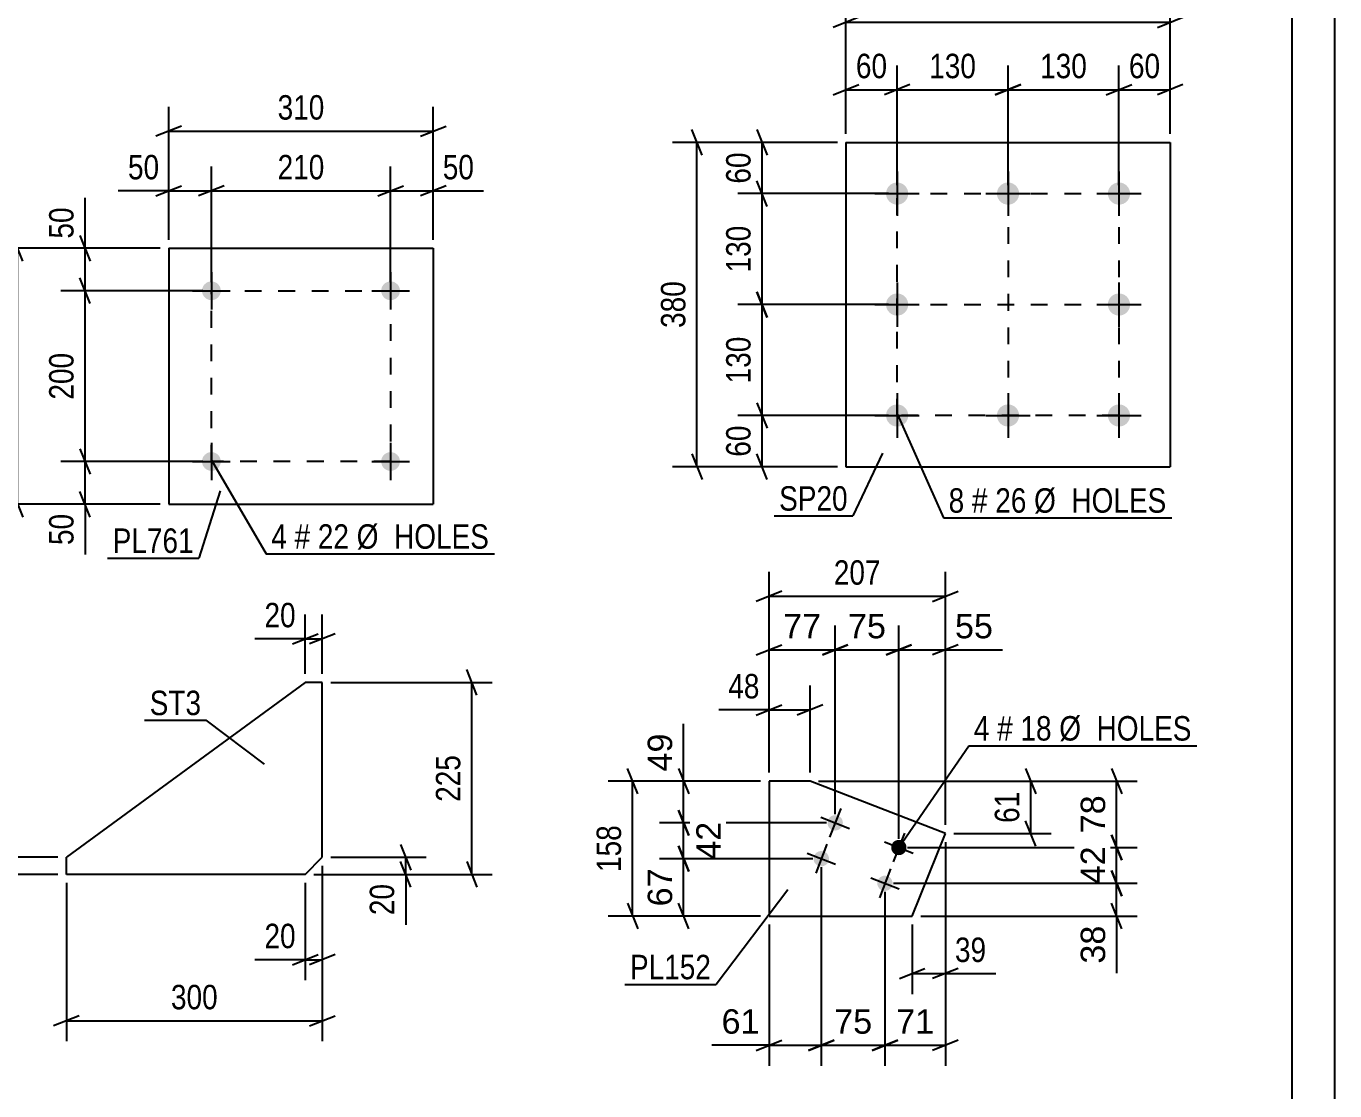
# Model space of a CAD drawing. Header units: millimetres. Extents: x 0 to 841, y 0 to 594.
# Drawn here: x 687.6 to 841, y 312.1 to 436.9 of the extents above; entities that cross this region are included whole.
import ezdxf

# ---------------------------------------------------------------- set-up
doc = ezdxf.new("R2010")
doc.units = ezdxf.units.MM
doc.linetypes.add('DXK_LINE_DOT2', pattern=[3.9198, 1.9599, -1.9599])
doc.styles.add('Arial', font='ARIAL.TTF', dxfattribs={"height": 0.2})
doc.styles.add('Arial Narrow', font='ARIALN.TTF', dxfattribs={"height": 0.2})

# ---------------------------------------------------------------- blocks, each defined once
blk = doc.blocks.new('Unknown-256180323-1134')
at = {"color": 5, "linetype": 'Continuous'}
for p, q in [((841, 0), (841, 594)), ((836, 5), (836, 589))]:
    blk.add_line(p, q, dxfattribs=at)
blk = doc.blocks.new('Part-256180323-11240 - 11239')
at = {"color": 2, "linetype": 'Continuous'}
for p, q in [((774.69, 348.42), (774.69, 332.61)), ((779.5, 348.42), (774.69, 348.42)), ((795.36, 342.29), (779.5, 348.42)), ((791.46, 332.61), (795.36, 342.29)), ((774.69, 332.61), (791.46, 332.61))]:
    blk.add_line(p, q, dxfattribs=at)
blk = doc.blocks.new('Bolt-256180323-11241 - 11239')
at = {"linetype": 'Continuous'}
for points in [[(783.28, 343.21, -1), (781.6, 343.86, -1)], [(790.74, 340.32, -1), (789.06, 340.97, -1)], [(781.65, 339.01, -1), (779.97, 339.66, -1)], [(789.11, 336.13, -1), (787.44, 336.78, -1)]]:
    blk.add_hatch(color=1, dxfattribs=at).paths.add_polyline_path(points)
at = {"color": 1, "linetype": 'Continuous'}
for p, q in [((783.09, 345.21), (781.79, 341.86)), ((780.76, 344.19), (784.12, 342.89)), ((790.55, 342.33), (789.25, 338.97)), ((781.46, 341.02), (780.16, 337.66)), ((788.22, 341.3), (791.58, 340)), ((779.14, 339.99), (782.49, 338.69)), ((788.92, 338.13), (787.63, 334.77)), ((786.6, 337.1), (789.95, 335.8))]:
    blk.add_line(p, q, dxfattribs=at)
blk = doc.blocks.new('Part-256180323-11101 - 11100')
at = {"color": 2, "linetype": 'Continuous'}
for p, q in [((720.33, 360), (692.33, 339.5)), ((722.33, 360), (720.33, 360)), ((722.33, 339.5), (722.33, 360)), ((692.33, 337.5), (692.33, 339.5)), ((720.33, 337.5), (722.33, 339.5)), ((720.33, 337.5), (692.33, 337.5))]:
    blk.add_line(p, q, dxfattribs=at)
blk = doc.blocks.new('Part-256180323-11137 - 11136')
at = {"color": 2, "linetype": 'Continuous'}
for p, q in [((783.7, 423.27), (783.7, 385.27)), ((783.7, 423.27), (821.7, 423.27)), ((821.7, 423.27), (821.7, 385.27)), ((783.7, 385.27), (821.7, 385.27))]:
    blk.add_line(p, q, dxfattribs=at)
blk = doc.blocks.new('Bolt-256180323-11138 - 11136')
at = {"linetype": 'Continuous'}
for points in [[(789.7, 418.57, -1), (789.7, 415.97, -1)], [(802.7, 418.57, -1), (802.7, 415.97, -1)], [(815.7, 418.57, -1), (815.7, 415.97, -1)], [(789.7, 405.57, -1), (789.7, 402.97, -1)], [(815.7, 405.57, -1), (815.7, 402.97, -1)], [(789.7, 392.57, -1), (789.7, 389.97, -1)], [(802.7, 392.57, -1), (802.7, 389.97, -1)], [(815.7, 392.57, -1), (815.7, 389.97, -1)]]:
    blk.add_hatch(color=1, dxfattribs=at).paths.add_polyline_path(points)
at = {"color": 1, "linetype": 'Continuous'}
for p, q in [((789.7, 419.87), (789.7, 414.67)), ((802.7, 419.87), (802.7, 414.67)), ((815.7, 419.87), (815.7, 414.67)), ((787.1, 417.27), (792.3, 417.27)), ((800.1, 417.27), (805.3, 417.27)), ((813.1, 417.27), (818.3, 417.27)), ((789.7, 406.87), (789.7, 401.67)), ((815.7, 406.87), (815.7, 401.67)), ((787.1, 404.27), (792.3, 404.27)), ((813.1, 404.27), (818.3, 404.27)), ((789.7, 393.87), (789.7, 388.67)), ((802.7, 393.87), (802.7, 388.67)), ((815.7, 393.87), (815.7, 388.67)), ((787.1, 391.27), (792.3, 391.27)), ((800.1, 391.27), (805.3, 391.27)), ((813.1, 391.27), (818.3, 391.27))]:
    blk.add_line(p, q, dxfattribs=at)
blk = doc.blocks.new('Part-256180323-11184 - 11183')
at = {"color": 2, "linetype": 'Continuous'}
for p, q in [((704.33, 410.87), (704.33, 380.87)), ((704.33, 410.87), (735.33, 410.87)), ((735.33, 410.87), (735.33, 380.87)), ((704.33, 380.87), (735.33, 380.87))]:
    blk.add_line(p, q, dxfattribs=at)
blk = doc.blocks.new('Bolt-256180323-11185 - 11183')
at = {"linetype": 'Continuous'}
for points in [[(710.43, 385.88, -1), (708.23, 385.88, -1)], [(731.43, 385.88, -1), (729.23, 385.88, -1)]]:
    blk.add_hatch(color=1, dxfattribs=at).paths.add_polyline_path(points)
at = {"color": 1, "linetype": 'Continuous'}
for p, q in [((709.33, 388.08), (709.33, 383.68)), ((730.33, 388.08), (730.33, 383.68)), ((707.13, 385.88), (711.53, 385.88)), ((728.13, 385.88), (732.53, 385.88))]:
    blk.add_line(p, q, dxfattribs=at)
blk = doc.blocks.new('Bolt-256180323-11186 - 11183')
at = {"linetype": 'Continuous'}
for points in [[(710.43, 405.88, -1), (708.23, 405.88, -1)], [(731.43, 405.88, -1), (729.23, 405.88, -1)]]:
    blk.add_hatch(color=1, dxfattribs=at).paths.add_polyline_path(points)
at = {"color": 1, "linetype": 'Continuous'}
for p, q in [((709.33, 408.08), (709.33, 403.68)), ((730.33, 408.08), (730.33, 403.68)), ((707.13, 405.88), (711.53, 405.88)), ((728.13, 405.88), (732.53, 405.88))]:
    blk.add_line(p, q, dxfattribs=at)
blk = doc.blocks.new('Rectangle-256180323-13690 - 11136')
at = {"color": 1, "linetype": 'DXK_LINE_DOT2'}
blk.add_lwpolyline([(789.7, 417.27), (815.7, 417.27), (815.7, 391.27), (789.7, 391.27), (789.7, 417.27)], close=True, dxfattribs=at)
blk = doc.blocks.new('Rectangle-256180323-13955 - 11183')
at = {"color": 1, "linetype": 'DXK_LINE_DOT2'}
blk.add_lwpolyline([(709.33, 405.88), (730.33, 405.88), (730.33, 385.88), (709.33, 385.88), (709.33, 405.88)], close=True, dxfattribs=at)
blk = doc.blocks.new('Line-256180323-13700 - 11136')
at = {"color": 1, "linetype": 'DXK_LINE_DOT2'}
blk.add_line((789.7, 404.27), (815.7, 404.27), dxfattribs=at)
blk = doc.blocks.new('Line-256180323-13707 - 11136')
at = {"color": 1, "linetype": 'DXK_LINE_DOT2'}
blk.add_line((802.7, 417.27), (802.7, 391.27), dxfattribs=at)
blk = doc.blocks.new('StraightDimension-256180323-11725 - 11239')
at = {"color": 7, "linetype": 'Continuous'}
for p, q in [((774.69, 349.42), (774.69, 359.62)), ((779.5, 349.42), (779.5, 359.62)), ((773.19, 356.17), (776.19, 357.37)), ((774.69, 356.77), (779.5, 356.77)), ((781, 357.37), (778, 356.17))]:
    blk.add_line(p, q, dxfattribs=at)
at = {"color": 0}
blk.add_wipeout([(774.17, 357.52), (774.17, 361.72), (769.31, 361.72), (769.31, 357.52)], dxfattribs=at)
at = {"color": 7, "linetype": 'Continuous'}
blk.add_line((774.69, 356.77), (768.79, 356.77), dxfattribs=at)
blk.add_line((774.69, 356.77), (768.79, 356.77), dxfattribs=at)
at = {"color": 3, "style": 'Arial Narrow'}
blk.add_text('48', height=2.863, dxfattribs=at).set_placement((769.91, 358.12))
blk = doc.blocks.new('StraightDimension-256180323-11715 - 11239')
at = {"color": 7, "linetype": 'Continuous'}
for p, q in [((804.76, 349.92), (805.96, 346.92)), ((780.5, 348.42), (807.76, 348.42)), ((805.36, 342.29), (805.36, 348.42)), ((805.96, 340.79), (804.76, 343.79)), ((796.36, 342.29), (807.76, 342.29))]:
    blk.add_line(p, q, dxfattribs=at)
at = {"color": 0}
blk.add_wipeout([(804.61, 347.78), (800.41, 347.78), (800.41, 342.93), (804.61, 342.93)], dxfattribs=at)
at = {"color": 3, "style": 'Arial Narrow'}
blk.add_text('61', height=2.863, rotation=90.0002, dxfattribs=at).set_placement((804.01, 343.53))
blk = doc.blocks.new('StraightDimension-256180323-11729 - 11239')
at = {"color": 7, "linetype": 'Continuous'}
for p, q in [((795.36, 341.29), (795.36, 323.48)), ((791.46, 331.61), (791.46, 323.48)), ((789.96, 325.28), (792.96, 326.48)), ((791.46, 325.88), (795.36, 325.88)), ((796.86, 326.48), (793.86, 325.28))]:
    blk.add_line(p, q, dxfattribs=at)
at = {"color": 0}
blk.add_wipeout([(800.74, 326.63), (800.74, 330.83), (795.88, 330.83), (795.88, 326.63)], dxfattribs=at)
at = {"color": 7, "linetype": 'Continuous'}
blk.add_line((795.36, 325.88), (801.26, 325.88), dxfattribs=at)
blk.add_line((795.36, 325.88), (801.26, 325.88), dxfattribs=at)
at = {"color": 3, "style": 'Arial Narrow'}
blk.add_text('39', height=2.863, dxfattribs=at).set_placement((796.48, 327.23))
blk = doc.blocks.new('StraightDimension-256180323-11721 - 11239')
at = {"color": 7, "linetype": 'Continuous'}
for p, q in [((759.29, 346.92), (758.09, 349.92)), ((773.69, 348.42), (755.84, 348.42)), ((758.69, 332.61), (758.69, 348.42)), ((758.09, 334.11), (759.29, 331.11)), ((773.69, 332.61), (755.84, 332.61))]:
    blk.add_line(p, q, dxfattribs=at)
at = {"color": 0}
blk.add_wipeout([(757.94, 343.86), (753.74, 343.86), (753.74, 337.18), (757.94, 337.18)], dxfattribs=at)
at = {"color": 3, "style": 'Arial Narrow'}
blk.add_text('158', height=2.863, rotation=90.0002, dxfattribs=at).set_placement((757.34, 337.78))
blk = doc.blocks.new('StraightDimension-256180323-11773 - 11239')
at = {"color": 7, "linetype": 'Continuous'}
for p, q in [((774.69, 349.42), (774.69, 372.94)), ((795.36, 343.29), (795.36, 372.94)), ((776.19, 370.69), (773.19, 369.49)), ((774.69, 370.09), (795.36, 370.09)), ((793.86, 369.49), (796.86, 370.69))]:
    blk.add_line(p, q, dxfattribs=at)
at = {"color": 0}
blk.add_wipeout([(788.37, 370.84), (788.37, 375.04), (781.68, 375.04), (781.68, 370.84)], dxfattribs=at)
at = {"color": 3, "style": 'Arial Narrow'}
blk.add_text('207', height=2.863, dxfattribs=at).set_placement((782.28, 371.44))
blk = doc.blocks.new('StraightDimension-256180323-13759 - 11239')
at = {"color": 7, "linetype": 'Continuous'}
for p, q in [((789.9, 341.65), (789.9, 366.66)), ((795.36, 343.29), (795.36, 366.66)), ((788.4, 363.21), (791.4, 364.41)), ((789.9, 363.81), (795.36, 363.81)), ((796.86, 364.41), (793.86, 363.21))]:
    blk.add_line(p, q, dxfattribs=at)
at = {"color": 0}
blk.add_wipeout([(801.53, 364.56), (801.53, 368.76), (795.88, 368.76), (795.88, 364.56)], dxfattribs=at)
at = {"color": 7, "linetype": 'Continuous'}
blk.add_line((795.36, 363.81), (802.06, 363.81), dxfattribs=at)
blk.add_line((795.36, 363.81), (802.06, 363.81), dxfattribs=at)
at = {"color": 3, "style": 'Arial'}
blk.add_text('55', height=2.865, dxfattribs=at).set_placement((796.48, 365.16))
blk = doc.blocks.new('StraightDimension-256180323-13760 - 11239')
at = {"color": 7, "linetype": 'Continuous'}
for p, q in [((782.44, 344.54), (782.44, 366.66)), ((789.9, 341.65), (789.9, 366.66)), ((780.94, 363.21), (783.94, 364.41)), ((782.44, 363.81), (789.9, 363.81)), ((791.4, 364.41), (788.4, 363.21))]:
    blk.add_line(p, q, dxfattribs=at)
at = {"color": 0}
blk.add_wipeout([(788.99, 364.56), (788.99, 368.76), (783.34, 368.76), (783.34, 364.56)], dxfattribs=at)
at = {"color": 3, "style": 'Arial'}
blk.add_text('75', height=2.865, dxfattribs=at).set_placement((783.94, 365.16))
blk = doc.blocks.new('StraightDimension-256180323-13761 - 11239')
at = {"color": 7, "linetype": 'Continuous'}
for p, q in [((774.69, 349.42), (774.69, 366.66)), ((782.44, 344.54), (782.44, 366.66)), ((773.19, 363.21), (776.19, 364.41)), ((774.69, 363.81), (782.44, 363.81)), ((783.94, 364.41), (780.94, 363.21))]:
    blk.add_line(p, q, dxfattribs=at)
at = {"color": 0}
blk.add_wipeout([(781.39, 364.56), (781.39, 368.76), (775.74, 368.76), (775.74, 364.56)], dxfattribs=at)
at = {"color": 3, "style": 'Arial'}
blk.add_text('77', height=2.865, dxfattribs=at).set_placement((776.34, 365.16))
blk = doc.blocks.new('StraightDimension-256180323-13782 - 11239')
at = {"color": 7, "linetype": 'Continuous'}
for p, q in [((764.08, 349.92), (765.28, 346.92)), ((773.69, 348.42), (761.83, 348.42)), ((764.68, 343.54), (764.68, 348.42)), ((765.28, 342.04), (764.08, 345.04)), ((781.44, 343.54), (761.83, 343.54))]:
    blk.add_line(p, q, dxfattribs=at)
at = {"color": 0}
blk.add_wipeout([(763.93, 354.6), (759.73, 354.6), (759.73, 348.95), (763.93, 348.95)], dxfattribs=at)
at = {"color": 7, "linetype": 'Continuous'}
blk.add_line((764.68, 348.42), (764.68, 355.12), dxfattribs=at)
blk.add_line((764.68, 348.42), (764.68, 355.12), dxfattribs=at)
at = {"color": 3, "style": 'Arial'}
blk.add_text('49', height=2.865, rotation=90.0002, dxfattribs=at).set_placement((763.33, 349.55))
blk = doc.blocks.new('StraightDimension-256180323-13783 - 11239')
at = {"color": 7, "linetype": 'Continuous'}
for p, q in [((764.08, 345.04), (765.28, 342.04)), ((781.44, 343.54), (762.28, 343.54)), ((764.68, 339.34), (764.68, 343.54)), ((765.28, 337.84), (764.08, 340.84)), ((779.81, 339.34), (762.28, 339.34))]:
    blk.add_line(p, q, dxfattribs=at)
at = {"color": 0}
blk.add_wipeout([(769.63, 344.26), (765.43, 344.26), (765.43, 338.61), (769.63, 338.61)], dxfattribs=at)
at = {"color": 3, "style": 'Arial'}
blk.add_text('42', height=2.865, rotation=90.0002, dxfattribs=at).set_placement((769.03, 339.21))
blk = doc.blocks.new('StraightDimension-256180323-13784 - 11239')
at = {"color": 7, "linetype": 'Continuous'}
for p, q in [((764.08, 340.84), (765.28, 337.84)), ((779.81, 339.34), (761.83, 339.34)), ((764.68, 332.61), (764.68, 339.34)), ((765.28, 331.11), (764.08, 334.11)), ((773.69, 332.61), (761.83, 332.61))]:
    blk.add_line(p, q, dxfattribs=at)
at = {"color": 0}
blk.add_wipeout([(763.93, 338.8), (759.73, 338.8), (759.73, 333.15), (763.93, 333.15)], dxfattribs=at)
at = {"color": 3, "style": 'Arial'}
blk.add_text('67', height=2.865, rotation=90.0002, dxfattribs=at).set_placement((763.33, 333.75))
blk = doc.blocks.new('StraightDimension-256180323-13805 - 11239')
at = {"color": 7, "linetype": 'Continuous'}
for p, q in [((795.36, 341.29), (795.36, 315.08)), ((788.27, 335.45), (788.27, 315.08)), ((786.77, 316.88), (789.77, 318.08)), ((796.86, 318.08), (793.86, 316.88)), ((788.27, 317.48), (795.36, 317.48))]:
    blk.add_line(p, q, dxfattribs=at)
at = {"color": 0}
blk.add_wipeout([(794.64, 318.23), (794.64, 322.43), (788.99, 322.43), (788.99, 318.23)], dxfattribs=at)
at = {"color": 3, "style": 'Arial'}
blk.add_text('71', height=2.865, dxfattribs=at).set_placement((789.59, 318.83))
blk = doc.blocks.new('StraightDimension-256180323-13806 - 11239')
at = {"color": 7, "linetype": 'Continuous'}
for p, q in [((780.81, 338.34), (780.81, 315.08)), ((788.27, 335.45), (788.27, 315.08)), ((779.31, 316.88), (782.31, 318.08)), ((789.77, 318.08), (786.77, 316.88)), ((780.81, 317.48), (788.27, 317.48))]:
    blk.add_line(p, q, dxfattribs=at)
at = {"color": 0}
blk.add_wipeout([(787.37, 318.23), (787.37, 322.43), (781.72, 322.43), (781.72, 318.23)], dxfattribs=at)
at = {"color": 3, "style": 'Arial'}
blk.add_text('75', height=2.865, dxfattribs=at).set_placement((782.32, 318.83))
blk = doc.blocks.new('StraightDimension-256180323-13807 - 11239')
at = {"color": 7, "linetype": 'Continuous'}
for p, q in [((780.81, 338.34), (780.81, 315.08)), ((774.69, 331.61), (774.69, 315.08)), ((773.19, 316.88), (776.19, 318.08)), ((782.31, 318.08), (779.31, 316.88)), ((774.69, 317.48), (780.81, 317.48))]:
    blk.add_line(p, q, dxfattribs=at)
at = {"color": 0}
blk.add_wipeout([(774.17, 318.23), (774.17, 322.43), (768.52, 322.43), (768.52, 318.23)], dxfattribs=at)
at = {"color": 7, "linetype": 'Continuous'}
blk.add_line((774.69, 317.48), (768, 317.48), dxfattribs=at)
blk.add_line((774.69, 317.48), (768, 317.48), dxfattribs=at)
at = {"color": 3, "style": 'Arial'}
blk.add_text('61', height=2.865, dxfattribs=at).set_placement((769.12, 318.83))
blk = doc.blocks.new('StraightDimension-256180323-13838 - 11239')
at = {"color": 7, "linetype": 'Continuous'}
for p, q in [((814.83, 349.92), (816.03, 346.92)), ((780.5, 348.42), (817.83, 348.42)), ((815.43, 340.65), (815.43, 348.42)), ((816.03, 339.15), (814.83, 342.15)), ((790.9, 340.65), (817.83, 340.65))]:
    blk.add_line(p, q, dxfattribs=at)
at = {"color": 0}
blk.add_wipeout([(814.68, 347.36), (810.48, 347.36), (810.48, 341.71), (814.68, 341.71)], dxfattribs=at)
at = {"color": 3, "style": 'Arial'}
blk.add_text('78', height=2.865, rotation=90.0002, dxfattribs=at).set_placement((814.08, 342.31))
blk = doc.blocks.new('StraightDimension-256180323-13839 - 11239')
at = {"color": 7, "linetype": 'Continuous'}
for p, q in [((814.83, 342.15), (816.03, 339.15)), ((790.9, 340.65), (817.83, 340.65)), ((815.43, 336.45), (815.43, 340.65)), ((816.03, 334.95), (814.83, 337.95)), ((789.27, 336.45), (817.83, 336.45))]:
    blk.add_line(p, q, dxfattribs=at)
at = {"color": 0}
blk.add_wipeout([(814.68, 341.37), (810.48, 341.37), (810.48, 335.73), (814.68, 335.73)], dxfattribs=at)
at = {"color": 3, "style": 'Arial'}
blk.add_text('42', height=2.865, rotation=90.0002, dxfattribs=at).set_placement((814.08, 336.33))
blk = doc.blocks.new('StraightDimension-256180323-13840 - 11239')
at = {"color": 7, "linetype": 'Continuous'}
for p, q in [((814.83, 337.95), (816.03, 334.95)), ((789.27, 336.45), (817.83, 336.45)), ((815.43, 332.61), (815.43, 336.45)), ((816.03, 331.11), (814.83, 334.11)), ((792.46, 332.61), (817.83, 332.61))]:
    blk.add_line(p, q, dxfattribs=at)
at = {"color": 0}
blk.add_wipeout([(814.68, 332.09), (810.48, 332.09), (810.48, 326.44), (814.68, 326.44)], dxfattribs=at)
at = {"color": 7, "linetype": 'Continuous'}
blk.add_line((815.43, 332.61), (815.43, 325.91), dxfattribs=at)
blk.add_line((815.43, 332.61), (815.43, 325.91), dxfattribs=at)
at = {"color": 3, "style": 'Arial'}
blk.add_text('38', height=2.865, rotation=90.0002, dxfattribs=at).set_placement((814.08, 327.04))
blk = doc.blocks.new('StraightDimension-256180323-11483 - 11100')
at = {"color": 7, "linetype": 'Continuous'}
for p, q in [((740.45, 358.5), (739.25, 361.5)), ((723.33, 360), (742.25, 360)), ((739.85, 337.5), (739.85, 360)), ((739.25, 339), (740.45, 336)), ((721.33, 337.5), (742.25, 337.5))]:
    blk.add_line(p, q, dxfattribs=at)
at = {"color": 0}
blk.add_wipeout([(739.1, 352.09), (734.9, 352.09), (734.9, 345.4), (739.1, 345.4)], dxfattribs=at)
at = {"color": 3, "style": 'Arial Narrow'}
blk.add_text('225', height=2.863, rotation=90.0002, dxfattribs=at).set_placement((738.5, 346))
blk = doc.blocks.new('StraightDimension-256180323-11475 - 11100')
at = {"color": 7, "linetype": 'Continuous'}
for p, q in [((720.33, 361), (720.33, 367.95)), ((722.33, 361), (722.33, 367.95)), ((718.83, 364.5), (721.83, 365.7)), ((720.33, 365.1), (722.33, 365.1)), ((723.83, 365.7), (720.83, 364.5))]:
    blk.add_line(p, q, dxfattribs=at)
at = {"color": 0}
blk.add_wipeout([(719.81, 365.85), (719.81, 370.05), (714.95, 370.05), (714.95, 365.85)], dxfattribs=at)
at = {"color": 7, "linetype": 'Continuous'}
blk.add_line((720.33, 365.1), (714.42, 365.1), dxfattribs=at)
blk.add_line((720.33, 365.1), (714.42, 365.1), dxfattribs=at)
at = {"color": 3, "style": 'Arial Narrow'}
blk.add_text('20', height=2.863, dxfattribs=at).set_placement((715.55, 366.45))
blk = doc.blocks.new('StraightDimension-256180323-11467 - 11100')
at = {"color": 7, "linetype": 'Continuous'}
for p, q in [((681.73, 341), (682.93, 338)), ((691.33, 339.5), (679.48, 339.5)), ((682.93, 336), (681.73, 339)), ((682.33, 337.5), (682.33, 339.5)), ((691.33, 337.5), (679.48, 337.5))]:
    blk.add_line(p, q, dxfattribs=at)
at = {"color": 0}
blk.add_wipeout([(681.58, 336.97), (677.38, 336.97), (677.38, 332.12), (681.58, 332.12)], dxfattribs=at)
at = {"color": 7, "linetype": 'Continuous'}
blk.add_line((682.33, 337.5), (682.33, 331.59), dxfattribs=at)
blk.add_line((682.33, 337.5), (682.33, 331.59), dxfattribs=at)
at = {"color": 3, "style": 'Arial Narrow'}
blk.add_text('20', height=2.863, rotation=90.0002, dxfattribs=at).set_placement((680.98, 332.72))
blk = doc.blocks.new('StraightDimension-256180323-11487 - 11100')
at = {"color": 7, "linetype": 'Continuous'}
for p, q in [((722.33, 338.5), (722.33, 317.94)), ((692.33, 336.5), (692.33, 317.94)), ((693.83, 320.94), (690.83, 319.74)), ((720.83, 319.74), (723.83, 320.94)), ((692.33, 320.34), (722.33, 320.34))]:
    blk.add_line(p, q, dxfattribs=at)
at = {"color": 0}
blk.add_wipeout([(710.67, 321.09), (710.67, 325.29), (703.99, 325.29), (703.99, 321.09)], dxfattribs=at)
at = {"color": 3, "style": 'Arial Narrow'}
blk.add_text('300', height=2.863, dxfattribs=at).set_placement((704.59, 321.69))
blk = doc.blocks.new('StraightDimension-256180323-11479 - 11100')
at = {"color": 7, "linetype": 'Continuous'}
for p, q in [((722.33, 338.5), (722.33, 325.1)), ((720.33, 336.5), (720.33, 325.1)), ((718.83, 326.9), (721.83, 328.1)), ((720.33, 327.5), (722.33, 327.5)), ((723.83, 328.1), (720.83, 326.9))]:
    blk.add_line(p, q, dxfattribs=at)
at = {"color": 0}
blk.add_wipeout([(719.81, 328.25), (719.81, 332.45), (714.95, 332.45), (714.95, 328.25)], dxfattribs=at)
at = {"color": 7, "linetype": 'Continuous'}
blk.add_line((720.33, 327.5), (714.42, 327.5), dxfattribs=at)
blk.add_line((720.33, 327.5), (714.42, 327.5), dxfattribs=at)
at = {"color": 3, "style": 'Arial Narrow'}
blk.add_text('20', height=2.863, dxfattribs=at).set_placement((715.55, 328.85))
blk = doc.blocks.new('StraightDimension-256180323-11471 - 11100')
at = {"color": 7, "linetype": 'Continuous'}
for p, q in [((731.5, 341), (732.7, 338)), ((723.33, 339.5), (734.5, 339.5)), ((732.7, 336), (731.5, 339)), ((732.1, 337.5), (732.1, 339.5)), ((721.33, 337.5), (734.5, 337.5))]:
    blk.add_line(p, q, dxfattribs=at)
at = {"color": 0}
blk.add_wipeout([(731.35, 336.97), (727.15, 336.97), (727.15, 332.12), (731.35, 332.12)], dxfattribs=at)
at = {"color": 7, "linetype": 'Continuous'}
blk.add_line((732.1, 337.5), (732.1, 331.59), dxfattribs=at)
blk.add_line((732.1, 337.5), (732.1, 331.59), dxfattribs=at)
at = {"color": 3, "style": 'Arial Narrow'}
blk.add_text('20', height=2.863, rotation=90.0002, dxfattribs=at).set_placement((730.75, 332.72))
blk = doc.blocks.new('StraightDimension-256180323-11545 - 11136')
at = {"color": 7, "linetype": 'Continuous'}
for p, q in [((773.27, 424.77), (774.47, 421.77)), ((782.7, 423.27), (771.02, 423.27)), ((773.87, 417.27), (773.87, 423.27)), ((774.47, 415.77), (773.27, 418.77)), ((788.7, 417.27), (771.02, 417.27))]:
    blk.add_line(p, q, dxfattribs=at)
at = {"color": 0}
blk.add_wipeout([(773.12, 422.7), (768.92, 422.7), (768.92, 417.84), (773.12, 417.84)], dxfattribs=at)
at = {"color": 3, "style": 'Arial Narrow'}
blk.add_text('60', height=2.863, rotation=90.0002, dxfattribs=at).set_placement((772.52, 418.44))
blk = doc.blocks.new('StraightDimension-256180323-11546 - 11136')
at = {"color": 7, "linetype": 'Continuous'}
for p, q in [((774.47, 415.77), (773.27, 418.77)), ((788.7, 417.27), (771.02, 417.27)), ((773.87, 404.27), (773.87, 417.27)), ((773.27, 405.77), (774.47, 402.77)), ((788.7, 404.27), (771.02, 404.27))]:
    blk.add_line(p, q, dxfattribs=at)
at = {"color": 0}
blk.add_wipeout([(773.12, 414.11), (768.92, 414.11), (768.92, 407.43), (773.12, 407.43)], dxfattribs=at)
at = {"color": 3, "style": 'Arial Narrow'}
blk.add_text('130', height=2.863, rotation=90.0002, dxfattribs=at).set_placement((772.52, 408.03))
blk = doc.blocks.new('StraightDimension-256180323-11547 - 11136')
at = {"color": 7, "linetype": 'Continuous'}
for p, q in [((774.47, 402.77), (773.27, 405.77)), ((788.7, 404.27), (771.02, 404.27)), ((773.87, 391.27), (773.87, 404.27)), ((773.27, 392.77), (774.47, 389.77)), ((788.7, 391.27), (771.02, 391.27))]:
    blk.add_line(p, q, dxfattribs=at)
at = {"color": 0}
blk.add_wipeout([(773.12, 401.11), (768.92, 401.11), (768.92, 394.43), (773.12, 394.43)], dxfattribs=at)
at = {"color": 3, "style": 'Arial Narrow'}
blk.add_text('130', height=2.863, rotation=90.0002, dxfattribs=at).set_placement((772.52, 395.03))
blk = doc.blocks.new('StraightDimension-256180323-11548 - 11136')
at = {"color": 7, "linetype": 'Continuous'}
for p, q in [((773.27, 392.77), (774.47, 389.77)), ((788.7, 391.27), (771.02, 391.27)), ((773.87, 385.27), (773.87, 391.27)), ((774.47, 383.77), (773.27, 386.77)), ((782.7, 385.27), (771.02, 385.27))]:
    blk.add_line(p, q, dxfattribs=at)
at = {"color": 0}
blk.add_wipeout([(773.12, 390.7), (768.92, 390.7), (768.92, 385.84), (773.12, 385.84)], dxfattribs=at)
at = {"color": 3, "style": 'Arial Narrow'}
blk.add_text('60', height=2.863, rotation=90.0002, dxfattribs=at).set_placement((772.52, 386.44))
blk = doc.blocks.new('StraightDimension-256180323-11561 - 11136')
at = {"color": 7, "linetype": 'Continuous'}
for p, q in [((766.83, 421.77), (765.63, 424.77)), ((782.7, 423.27), (763.38, 423.27)), ((766.23, 385.27), (766.23, 423.27)), ((765.63, 386.77), (766.83, 383.77)), ((782.7, 385.27), (763.38, 385.27))]:
    blk.add_line(p, q, dxfattribs=at)
at = {"color": 0}
blk.add_wipeout([(765.48, 407.61), (761.28, 407.61), (761.28, 400.93), (765.48, 400.93)], dxfattribs=at)
at = {"color": 3, "style": 'Arial Narrow'}
blk.add_text('380', height=2.863, rotation=90.0002, dxfattribs=at).set_placement((764.88, 401.53))
blk = doc.blocks.new('StraightDimension-256180323-11565 - 11136')
at = {"color": 7, "linetype": 'Continuous'}
for p, q in [((815.7, 418.27), (815.7, 432.29)), ((821.7, 424.27), (821.7, 432.29)), ((814.2, 428.84), (817.2, 430.04)), ((823.2, 430.04), (820.2, 428.84)), ((815.7, 429.44), (821.7, 429.44))]:
    blk.add_line(p, q, dxfattribs=at)
at = {"color": 0}
blk.add_wipeout([(821.13, 430.19), (821.13, 434.39), (816.27, 434.39), (816.27, 430.19)], dxfattribs=at)
at = {"color": 3, "style": 'Arial Narrow'}
blk.add_text('60', height=2.863, dxfattribs=at).set_placement((816.87, 430.79))
blk = doc.blocks.new('StraightDimension-256180323-11566 - 11136')
at = {"color": 7, "linetype": 'Continuous'}
for p, q in [((802.7, 418.27), (802.7, 432.29)), ((815.7, 418.27), (815.7, 432.29)), ((804.2, 430.04), (801.2, 428.84)), ((814.2, 428.84), (817.2, 430.04)), ((802.7, 429.44), (815.7, 429.44))]:
    blk.add_line(p, q, dxfattribs=at)
at = {"color": 0}
blk.add_wipeout([(812.54, 430.19), (812.54, 434.39), (805.86, 434.39), (805.86, 430.19)], dxfattribs=at)
at = {"color": 3, "style": 'Arial Narrow'}
blk.add_text('130', height=2.863, dxfattribs=at).set_placement((806.46, 430.79))
blk = doc.blocks.new('StraightDimension-256180323-11567 - 11136')
at = {"color": 7, "linetype": 'Continuous'}
for p, q in [((789.7, 418.27), (789.7, 432.29)), ((802.7, 418.27), (802.7, 432.29)), ((791.2, 430.04), (788.2, 428.84)), ((801.2, 428.84), (804.2, 430.04)), ((789.7, 429.44), (802.7, 429.44))]:
    blk.add_line(p, q, dxfattribs=at)
at = {"color": 0}
blk.add_wipeout([(799.54, 430.19), (799.54, 434.39), (792.86, 434.39), (792.86, 430.19)], dxfattribs=at)
at = {"color": 3, "style": 'Arial Narrow'}
blk.add_text('130', height=2.863, dxfattribs=at).set_placement((793.46, 430.79))
blk = doc.blocks.new('StraightDimension-256180323-11568 - 11136')
at = {"color": 7, "linetype": 'Continuous'}
for p, q in [((783.7, 424.27), (783.7, 432.29)), ((789.7, 418.27), (789.7, 432.29)), ((782.2, 428.84), (785.2, 430.04)), ((791.2, 430.04), (788.2, 428.84)), ((783.7, 429.44), (789.7, 429.44))]:
    blk.add_line(p, q, dxfattribs=at)
at = {"color": 0}
blk.add_wipeout([(789.13, 430.19), (789.13, 434.39), (784.27, 434.39), (784.27, 430.19)], dxfattribs=at)
at = {"color": 3, "style": 'Arial Narrow'}
blk.add_text('60', height=2.863, dxfattribs=at).set_placement((784.87, 430.79))
blk = doc.blocks.new('StraightDimension-256180323-11581 - 11136')
at = {"color": 7, "linetype": 'Continuous'}
for p, q in [((783.7, 424.27), (783.7, 440.19)), ((821.7, 424.27), (821.7, 440.19)), ((785.2, 437.94), (782.2, 436.74)), ((783.7, 437.34), (821.7, 437.34)), ((820.2, 436.74), (823.2, 437.94))]:
    blk.add_line(p, q, dxfattribs=at)
at = {"color": 0}
blk.add_wipeout([(806.04, 438.09), (806.04, 442.29), (799.36, 442.29), (799.36, 438.09)], dxfattribs=at)
at = {"color": 3, "style": 'Arial Narrow'}
blk.add_text('380', height=2.863, dxfattribs=at).set_placement((799.96, 438.69))
blk = doc.blocks.new('StraightDimension-256180323-11631 - 11183')
at = {"color": 7, "linetype": 'Continuous'}
for p, q in [((693.92, 412.37), (695.12, 409.37)), ((703.33, 410.87), (691.67, 410.87)), ((694.52, 405.88), (694.52, 410.87)), ((695.12, 404.38), (693.92, 407.38)), ((708.33, 405.88), (691.67, 405.88))]:
    blk.add_line(p, q, dxfattribs=at)
at = {"color": 0}
blk.add_wipeout([(693.77, 416.26), (689.57, 416.26), (689.57, 411.4), (693.77, 411.4)], dxfattribs=at)
at = {"color": 7, "linetype": 'Continuous'}
blk.add_line((694.52, 410.87), (694.52, 416.78), dxfattribs=at)
blk.add_line((694.52, 410.87), (694.52, 416.78), dxfattribs=at)
at = {"color": 3, "style": 'Arial Narrow'}
blk.add_text('50', height=2.863, rotation=90.0002, dxfattribs=at).set_placement((693.17, 412))
blk = doc.blocks.new('StraightDimension-256180323-13914 - 11183')
at = {"color": 7, "linetype": 'Continuous'}
for p, q in [((709.33, 406.88), (709.33, 420.44)), ((730.33, 406.88), (730.33, 420.44)), ((710.83, 418.19), (707.83, 416.99)), ((709.33, 417.59), (730.33, 417.59)), ((728.83, 416.99), (731.83, 418.19))]:
    blk.add_line(p, q, dxfattribs=at)
at = {"color": 0}
blk.add_wipeout([(723.17, 418.34), (723.17, 422.54), (716.49, 422.54), (716.49, 418.34)], dxfattribs=at)
at = {"color": 3, "style": 'Arial Narrow'}
blk.add_text('210', height=2.863, dxfattribs=at).set_placement((717.09, 418.94))
blk = doc.blocks.new('StraightDimension-256180323-11643 - 11183')
at = {"color": 7, "linetype": 'Continuous'}
for p, q in [((687.22, 409.37), (686.02, 412.37)), ((703.33, 410.87), (683.77, 410.87)), ((686.62, 380.87), (686.62, 410.87)), ((686.02, 382.37), (687.22, 379.37)), ((703.33, 380.87), (683.77, 380.87))]:
    blk.add_line(p, q, dxfattribs=at)
at = {"color": 0}
blk.add_wipeout([(685.87, 399.22), (681.67, 399.22), (681.67, 392.53), (685.87, 392.53)], dxfattribs=at)
at = {"color": 3, "style": 'Arial Narrow'}
blk.add_text('300', height=2.863, rotation=90.0002, dxfattribs=at).set_placement((685.27, 393.13))
blk = doc.blocks.new('StraightDimension-256180323-13913 - 11183')
at = {"color": 7, "linetype": 'Continuous'}
for p, q in [((730.33, 406.88), (730.33, 420.44)), ((735.33, 411.87), (735.33, 420.44)), ((728.83, 416.99), (731.83, 418.19)), ((730.33, 417.59), (735.33, 417.59)), ((736.83, 418.19), (733.83, 416.99))]:
    blk.add_line(p, q, dxfattribs=at)
at = {"color": 0}
blk.add_wipeout([(740.71, 418.34), (740.71, 422.54), (735.85, 422.54), (735.85, 418.34)], dxfattribs=at)
at = {"color": 7, "linetype": 'Continuous'}
blk.add_line((735.33, 417.59), (741.23, 417.59), dxfattribs=at)
blk.add_line((735.33, 417.59), (741.23, 417.59), dxfattribs=at)
at = {"color": 3, "style": 'Arial Narrow'}
blk.add_text('50', height=2.863, dxfattribs=at).set_placement((736.45, 418.94))
blk = doc.blocks.new('StraightDimension-256180323-11632 - 11183')
at = {"color": 7, "linetype": 'Continuous'}
for p, q in [((695.12, 404.38), (693.92, 407.38)), ((708.33, 405.88), (691.67, 405.88)), ((694.52, 385.88), (694.52, 405.88)), ((693.92, 387.38), (695.12, 384.38)), ((708.33, 385.88), (691.67, 385.88))]:
    blk.add_line(p, q, dxfattribs=at)
at = {"color": 0}
blk.add_wipeout([(693.77, 399.22), (689.57, 399.22), (689.57, 392.53), (693.77, 392.53)], dxfattribs=at)
at = {"color": 3, "style": 'Arial Narrow'}
blk.add_text('200', height=2.863, rotation=90.0002, dxfattribs=at).set_placement((693.17, 393.13))
blk = doc.blocks.new('StraightDimension-256180323-11633 - 11183')
at = {"color": 7, "linetype": 'Continuous'}
for p, q in [((693.92, 387.38), (695.12, 384.38)), ((708.33, 385.88), (691.67, 385.88)), ((694.52, 380.87), (694.52, 385.88)), ((695.12, 379.37), (693.92, 382.37)), ((703.33, 380.87), (691.67, 380.87))]:
    blk.add_line(p, q, dxfattribs=at)
at = {"color": 0}
blk.add_wipeout([(693.77, 380.35), (689.57, 380.35), (689.57, 375.49), (693.77, 375.49)], dxfattribs=at)
at = {"color": 7, "linetype": 'Continuous'}
blk.add_line((694.52, 380.87), (694.52, 374.97), dxfattribs=at)
blk.add_line((694.52, 380.87), (694.52, 374.97), dxfattribs=at)
at = {"color": 3, "style": 'Arial Narrow'}
blk.add_text('50', height=2.863, rotation=90.0002, dxfattribs=at).set_placement((693.17, 376.09))
blk = doc.blocks.new('StraightDimension-256180323-11663 - 11183')
at = {"color": 7, "linetype": 'Continuous'}
for p, q in [((704.33, 411.87), (704.33, 427.44)), ((735.33, 411.87), (735.33, 427.44)), ((705.83, 425.19), (702.83, 423.99)), ((733.83, 423.99), (736.83, 425.19)), ((704.33, 424.59), (735.33, 424.59))]:
    blk.add_line(p, q, dxfattribs=at)
at = {"color": 0}
blk.add_wipeout([(723.17, 425.34), (723.17, 429.54), (716.49, 429.54), (716.49, 425.34)], dxfattribs=at)
at = {"color": 3, "style": 'Arial Narrow'}
blk.add_text('310', height=2.863, dxfattribs=at).set_placement((717.09, 425.94))
blk = doc.blocks.new('StraightDimension-256180323-13915 - 11183')
at = {"color": 7, "linetype": 'Continuous'}
for p, q in [((704.33, 411.87), (704.33, 420.44)), ((709.33, 406.88), (709.33, 420.44)), ((702.83, 416.99), (705.83, 418.19)), ((704.33, 417.59), (709.33, 417.59)), ((710.83, 418.19), (707.83, 416.99))]:
    blk.add_line(p, q, dxfattribs=at)
at = {"color": 0}
blk.add_wipeout([(703.8, 418.34), (703.8, 422.54), (698.95, 422.54), (698.95, 418.34)], dxfattribs=at)
at = {"color": 7, "linetype": 'Continuous'}
blk.add_line((704.33, 417.59), (698.42, 417.59), dxfattribs=at)
blk.add_line((704.33, 417.59), (698.42, 417.59), dxfattribs=at)
at = {"color": 3, "style": 'Arial Narrow'}
blk.add_text('50', height=2.863, dxfattribs=at).set_placement((699.55, 418.94))
blk = doc.blocks.new('Mark-256180323-11867 - 11239')
at = {"color": 0}
for points in [[(800.52, 353.18), (800.52, 356.18), (798.69, 356.18), (798.69, 353.18)], [(803.25, 353.18), (803.25, 356.18), (801.42, 356.18), (801.42, 353.18)], [(807.8, 353.18), (807.8, 356.18), (804.15, 356.18), (804.15, 353.18)], [(824.23, 353.18), (824.23, 356.18), (808.7, 356.18), (808.7, 353.18)]]:
    blk.add_wipeout(points, dxfattribs=at)
for points in [[(800.52, 353.18), (800.52, 356.18), (798.69, 356.18), (798.69, 353.18)], [(803.25, 353.18), (803.25, 356.18), (801.42, 356.18), (801.42, 353.18)], [(807.8, 353.18), (807.8, 356.18), (804.15, 356.18), (804.15, 353.18)], [(824.23, 353.18), (824.23, 356.18), (808.7, 356.18), (808.7, 353.18)]]:
    blk.add_wipeout(points, dxfattribs=at)
at = {"color": 7, "linetype": 'Continuous'}
for p, q in [((789.9, 340.65), (798.09, 352.58)), ((798.09, 352.58), (824.83, 352.58))]:
    blk.add_line(p, q, dxfattribs=at)
at = {"color": 3, "style": 'Arial Narrow'}
for s, height, p in [('4', 2.86, (798.69, 353.18)), ('#', 2.86, (801.42, 353.18)), ('18', 2.863, (804.15, 353.18)), ('Ø  HOLES', 2.863, (808.7, 353.18))]:
    blk.add_text(s, height=height, dxfattribs=at).set_placement(p)
blk = doc.blocks.new('Mark-256180323-11864 - 11239')
at = {"color": 0}
blk.add_wipeout([(767.89, 325.21), (767.89, 328.21), (758.39, 328.21), (758.39, 325.21)], dxfattribs=at)
blk.add_wipeout([(767.89, 325.21), (767.89, 328.21), (758.39, 328.21), (758.39, 325.21)], dxfattribs=at)
at = {"color": 30, "linetype": 'Continuous'}
for p in [(776.89, 335.68), (757.79, 324.61)]:
    blk.add_line(p, (768.49, 324.61), dxfattribs=at)
at = {"color": 3, "style": 'Arial Narrow'}
blk.add_text('PL152', height=2.863, dxfattribs=at).set_placement((758.39, 325.21))
blk = doc.blocks.new('Mark-256180323-11816 - 11100')
at = {"color": 0}
blk.add_wipeout([(708.13, 356.16), (708.13, 359.16), (702.1, 359.16), (702.1, 356.16)], dxfattribs=at)
blk.add_wipeout([(708.13, 356.16), (708.13, 359.16), (702.1, 359.16), (702.1, 356.16)], dxfattribs=at)
at = {"color": 30, "linetype": 'Continuous'}
for p in [(701.5, 355.56), (715.55, 350.42)]:
    blk.add_line(p, (708.73, 355.56), dxfattribs=at)
at = {"color": 3, "style": 'Arial Narrow'}
blk.add_text('ST3', height=2.863, dxfattribs=at).set_placement((702.1, 356.16))
blk = doc.blocks.new('Mark-256180323-11828 - 11136')
at = {"color": 0}
for points in [[(797.57, 379.88), (797.57, 382.88), (795.74, 382.88), (795.74, 379.88)], [(800.3, 379.88), (800.3, 382.88), (798.47, 382.88), (798.47, 379.88)], [(804.85, 379.88), (804.85, 382.88), (801.2, 382.88), (801.2, 379.88)], [(821.28, 379.88), (821.28, 382.88), (805.75, 382.88), (805.75, 379.88)]]:
    blk.add_wipeout(points, dxfattribs=at)
for points in [[(797.57, 379.88), (797.57, 382.88), (795.74, 382.88), (795.74, 379.88)], [(800.3, 379.88), (800.3, 382.88), (798.47, 382.88), (798.47, 379.88)], [(804.85, 379.88), (804.85, 382.88), (801.2, 382.88), (801.2, 379.88)], [(821.28, 379.88), (821.28, 382.88), (805.75, 382.88), (805.75, 379.88)]]:
    blk.add_wipeout(points, dxfattribs=at)
at = {"color": 7, "linetype": 'Continuous'}
for p, q in [((789.73, 391.38), (795.14, 379.28)), ((795.14, 379.28), (821.88, 379.28))]:
    blk.add_line(p, q, dxfattribs=at)
at = {"color": 3, "style": 'Arial Narrow'}
for s, height, p in [('8', 2.86, (795.74, 379.88)), ('#', 2.86, (798.47, 379.88)), ('26', 2.863, (801.2, 379.88)), ('Ø  HOLES', 2.863, (805.75, 379.88))]:
    blk.add_text(s, height=height, dxfattribs=at).set_placement(p)
blk = doc.blocks.new('Mark-256180323-13678 - 11136')
at = {"color": 0}
blk.add_wipeout([(783.91, 380.12), (783.91, 383.12), (775.87, 383.12), (775.87, 380.12)], dxfattribs=at)
blk.add_wipeout([(783.91, 380.12), (783.91, 383.12), (775.87, 383.12), (775.87, 380.12)], dxfattribs=at)
at = {"color": 30, "linetype": 'Continuous'}
for p in [(788, 386.87), (775.27, 379.52)]:
    blk.add_line(p, (784.51, 379.52), dxfattribs=at)
at = {"color": 3, "style": 'Arial Narrow'}
blk.add_text('SP20', height=2.863, dxfattribs=at).set_placement((775.87, 380.12))
blk = doc.blocks.new('Mark-256180323-11844 - 11183')
at = {"color": 0}
blk.add_wipeout([(707.26, 375.17), (707.26, 378.17), (697.76, 378.17), (697.76, 375.17)], dxfattribs=at)
blk.add_wipeout([(707.26, 375.17), (707.26, 378.17), (697.76, 378.17), (697.76, 375.17)], dxfattribs=at)
at = {"color": 30, "linetype": 'Continuous'}
for p in [(710.34, 382.45), (697.16, 374.57)]:
    blk.add_line(p, (707.86, 374.57), dxfattribs=at)
at = {"color": 3, "style": 'Arial Narrow'}
blk.add_text('PL761', height=2.863, dxfattribs=at).set_placement((697.76, 375.17))
blk = doc.blocks.new('MarkSet-256180323-13714 - 11183')
at = {"color": 0}
for points in [[(718.18, 375.66), (718.18, 378.66), (716.35, 378.66), (716.35, 375.66)], [(720.9, 375.66), (720.9, 378.66), (719.08, 378.66), (719.08, 375.66)], [(725.46, 375.66), (725.46, 378.66), (721.8, 378.66), (721.8, 375.66)], [(741.89, 375.66), (741.89, 378.66), (726.36, 378.66), (726.36, 375.66)]]:
    blk.add_wipeout(points, dxfattribs=at)
for points in [[(718.18, 375.66), (718.18, 378.66), (716.35, 378.66), (716.35, 375.66)], [(720.9, 375.66), (720.9, 378.66), (719.08, 378.66), (719.08, 375.66)], [(725.46, 375.66), (725.46, 378.66), (721.8, 378.66), (721.8, 375.66)], [(741.89, 375.66), (741.89, 378.66), (726.36, 378.66), (726.36, 375.66)]]:
    blk.add_wipeout(points, dxfattribs=at)
at = {"color": 7, "linetype": 'Continuous'}
for p, q in [((709.32, 386.13), (715.75, 375.06)), ((715.75, 375.06), (742.49, 375.06))]:
    blk.add_line(p, q, dxfattribs=at)
at = {"color": 3, "style": 'Arial Narrow'}
for s, height, p in [('4', 2.86, (716.35, 375.66)), ('#', 2.86, (719.08, 375.66)), ('22', 2.863, (721.8, 375.66)), ('Ø  HOLES', 2.863, (726.36, 375.66))]:
    blk.add_text(s, height=height, dxfattribs=at).set_placement(p)

msp = doc.modelspace()

# ---------------------------------------------------------------- block references
for name in ['Unknown-256180323-1134', 'Part-256180323-11137 - 11136', 'Bolt-256180323-11138 - 11136', 'Rectangle-256180323-13690 - 11136', 'Line-256180323-13707 - 11136', 'Part-256180323-11184 - 11183', 'Bolt-256180323-11186 - 11183', 'Rectangle-256180323-13955 - 11183', 'Line-256180323-13700 - 11136', 'Bolt-256180323-11185 - 11183', 'Part-256180323-11101 - 11100', 'Part-256180323-11240 - 11239', 'Bolt-256180323-11241 - 11239']:
    msp.add_blockref(name, (0, 0))

# ---------------------------------------------------------------- next in the draw order: block references
for name in ['StraightDimension-256180323-11565 - 11136', 'StraightDimension-256180323-11545 - 11136', 'StraightDimension-256180323-11631 - 11183', 'Mark-256180323-11828 - 11136', 'StraightDimension-256180323-11483 - 11100', 'StraightDimension-256180323-11725 - 11239', 'Mark-256180323-11816 - 11100', 'StraightDimension-256180323-11467 - 11100']:
    msp.add_blockref(name, (0, 0))

# ---------------------------------------------------------------- next in the draw order: block references
for name in ['StraightDimension-256180323-11566 - 11136', 'StraightDimension-256180323-13914 - 11183', 'StraightDimension-256180323-11546 - 11136', 'StraightDimension-256180323-11643 - 11183', 'StraightDimension-256180323-11475 - 11100', 'StraightDimension-256180323-11721 - 11239', 'StraightDimension-256180323-11715 - 11239', 'StraightDimension-256180323-11487 - 11100']:
    msp.add_blockref(name, (0, 0))

# ---------------------------------------------------------------- next in the draw order: block references
for name in ['StraightDimension-256180323-11567 - 11136', 'StraightDimension-256180323-13913 - 11183', 'StraightDimension-256180323-11632 - 11183', 'StraightDimension-256180323-11547 - 11136', 'StraightDimension-256180323-11773 - 11239', 'StraightDimension-256180323-11729 - 11239', 'StraightDimension-256180323-11479 - 11100']:
    msp.add_blockref(name, (0, 0))

# ---------------------------------------------------------------- next in the draw order: block references
for name in ['StraightDimension-256180323-11663 - 11183', 'StraightDimension-256180323-11548 - 11136', 'StraightDimension-256180323-11633 - 11183', 'StraightDimension-256180323-13759 - 11239', 'StraightDimension-256180323-11471 - 11100']:
    msp.add_blockref(name, (0, 0))

# ---------------------------------------------------------------- next in the draw order: block references
for name in ['StraightDimension-256180323-11561 - 11136', 'StraightDimension-256180323-13915 - 11183', 'Mark-256180323-11844 - 11183', 'StraightDimension-256180323-13760 - 11239']:
    msp.add_blockref(name, (0, 0))

# ---------------------------------------------------------------- next in the draw order: block references
for name in ['StraightDimension-256180323-11568 - 11136', 'Mark-256180323-13678 - 11136', 'MarkSet-256180323-13714 - 11183', 'StraightDimension-256180323-13761 - 11239', 'StraightDimension-256180323-13805 - 11239']:
    msp.add_blockref(name, (0, 0))

# ---------------------------------------------------------------- next in the draw order: block references
for name in ['StraightDimension-256180323-11581 - 11136', 'StraightDimension-256180323-13782 - 11239']:
    msp.add_blockref(name, (0, 0))

# ---------------------------------------------------------------- next in the draw order: block references
msp.add_blockref('StraightDimension-256180323-13783 - 11239', (0, 0))

# ---------------------------------------------------------------- next in the draw order: block references
msp.add_blockref('StraightDimension-256180323-13784 - 11239', (0, 0))

# ---------------------------------------------------------------- next in the draw order: block references
for name in ['StraightDimension-256180323-13838 - 11239', 'StraightDimension-256180323-13806 - 11239']:
    msp.add_blockref(name, (0, 0))

# ---------------------------------------------------------------- next in the draw order: block references
for name in ['StraightDimension-256180323-13839 - 11239', 'StraightDimension-256180323-13807 - 11239']:
    msp.add_blockref(name, (0, 0))

# ---------------------------------------------------------------- next in the draw order: block references
for name in ['Mark-256180323-11867 - 11239', 'StraightDimension-256180323-13840 - 11239', 'Mark-256180323-11864 - 11239']:
    msp.add_blockref(name, (0, 0))

doc.saveas('drawing.dxf')
